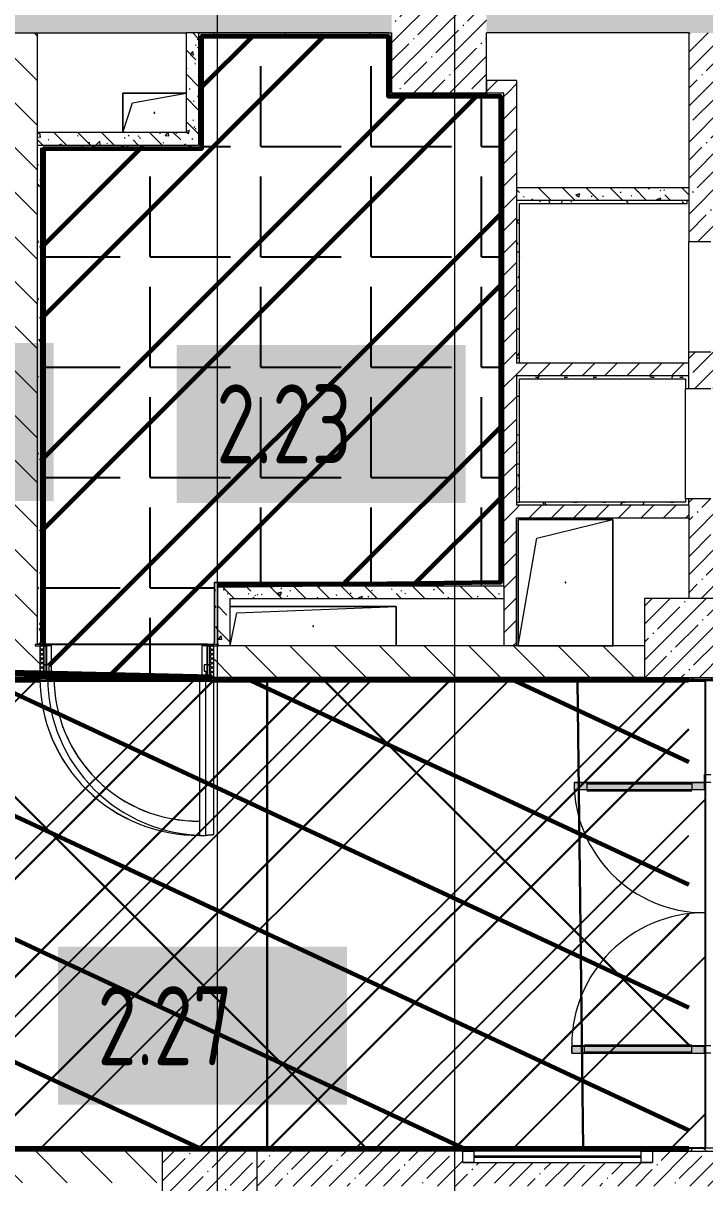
# Model space of a CAD drawing. Header units: millimetres. Extents: x -164500 to 426394, y -51911 to 102118.
# Drawn here: x 164552 to 168864, y 7700 to 15041 of the extents above; entities that cross this region are included whole.
import ezdxf

# ---------------------------------------------------------------- set-up
doc = ezdxf.new("R2010")
doc.units = ezdxf.units.MM
doc.linetypes.add('Осевая', pattern=[6350, 1270, -952.5, 3175, -952.5])
for name, color, linetype, lineweight in [('0) шлифовка', 5, 'Continuous', 60), ('1.4) Плинтус ПЛ-4', 6, 'Continuous', 60), ('196 1-3 этаж гидро изол', 6, 'Continuous', 60), ('284 стык. профилей', 1, 'Continuous', 120), ('5.3) Л-7 Линолеум 4 вып', 230, 'Continuous', 30), ('7.5) НЗ Линолеум Темпо ПЛЮС', 134, 'Continuous', 30), ('A-DETL-GENF', 7, 'Continuous', 9), ('A-DOOR-2', 7, 'Continuous', 5), ('A-DOOR-FRAM-2', 7, 'Continuous', 5), ('A-FLOR', 7, 'Continuous', 9), ('A-GENM', 7, 'Continuous', 9), ('A-GLAZ', 7, 'Continuous', 9), ('A-GLAZ-1', 7, 'Continuous', 5), ('A-WALL', 7, 'Continuous', 5), ('I-WALL', 7, 'Continuous', 5), ('S-COLS', 7, 'Continuous', 9), ('S-COLS-1', 7, 'Continuous', 5), ('Оси', 7, 'Continuous', 9), ('Оси-2', 7, 'Осевая', 9)]:
    doc.layers.add(name, color=color, linetype=linetype, lineweight=lineweight)
for name, color, linetype in [('1.2) плитка КР3', 160, 'Continuous'), ('2) защита вин плитк', 6, 'Continuous'), ('3.2.3) П-13.2', 6, 'Continuous')]:
    doc.layers.add(name, color=color, linetype=linetype)
for name, color, linetype, lineweight, true_color in [('A-DOOR-1', 7, 'Continuous', 5, 0xc0c0c0), ('A-DOOR-FRAM-1', 7, 'Continuous', 5, 0xc0c0c0), ('A-WALL-1', 9, 'Continuous', 5, 0x808080), ('A-WALL-FNSH-1', 9, 'Continuous', 5, 0x808080)]:
    doc.layers.add(name, color=color, linetype=linetype, lineweight=lineweight, true_color=true_color)
doc.layers.add('A-FLOR-PATT-1', color=7, linetype='Continuous', lineweight=9, true_color=0xeef6ff, transparency=0.5)
doc.styles.add('СПДС', font='ГОСТ тип А.ttf', dxfattribs={"width": 0.9})
pattern_1 = [(135, (148772.12, -0.94), (-141.4214, -141.4214), [])]
pattern_2 = [(45, (148772.12, -0.94), (-70.71068, 70.71068), [])]
pattern_3 = [(135, (148772.12, -0.94), (-150.8683, -150.8683), [213.36, -35.56, 7.112, -35.56]), (135, (148772.12, 149.83), (-150.8683, -150.8683), []), (50, (148772.12, -0.94), (255.0577, -22.3145), [26.67, -293.37]), (355, (148772.12, -0.94), (-49.3404, 267.4791), [21.336, -234.696]), (100.451, (148793.38, -2.8), (205.7195, 245.1636), [22.666, -249.326]), (46.184, (148772.12, 70.18), (379.511, -58.86), [40.005, -440.055]), (96.636, (148803.75, 65.27), (332.3634, 346.399), [33.999, -373.989]), (351.184, (148772.12, 70.18), (332.367, 346.395), [32.004, -352.044]), (21, (148807.68, 52.4), (212.2602, -143.1711), [26.67, -293.37]), (326, (148807.68, 52.4), (86.5224, 257.8632), [21.336, -234.696]), (71.451, (148825.37, 40.47), (298.784, 114.69), [22.666, -249.326]), (37.5, (148772.12, -0.94), (4.32385, 118.3775), [6.706, -225.146, 6.706, -231.546, -235.585]), (37.5, (148772.12, -0.94), (4.32385, 118.3775), [-470.103, 6.706, -228.879]), (7.5, (148772.12, -0.94), (93.5476, 140.2533), [6.706, -129.134, 6.706, -219.812, -89.789]), (7.5, (148772.12, -0.94), (93.5476, 140.2533), [-362.356, 6.706, -83.083]), (327.5, (148692.82, -0.94), (189.82734, -8.0202), [6.706, -82.194, 6.706, -270.662, -368.046]), (327.5, (148692.82, -0.94), (189.82734, -8.0202), [-366.268, 6.706, -361.34]), (317.5, (148657.26, -0.94), (207.3811, 35.5976), [6.706, -108.864, 6.706, -177.495, -261.366]), (317.5, (148657.26, -0.94), (207.3811, 35.5976), [-299.771, 6.706, -254.66])]
pattern_4 = [(45, (148772.12, -0.94), (-114.04925, 114.04925), []), (45, (148886.17, -0.94), (-114.04925, 114.04925), [201.612, -40.322, 6.706, -33.617])]
pattern_5 = [(0, (148772.123, -0.94), (243.84, 60.96), [20.117, -162.763, 20.117, -162.763, -975.36]), (0, (148772.123, -0.94), (243.84, 60.96), [-365.76, 20.117, -345.643, 20.117, -162.763, -426.72]), (0, (148772.123, -0.94), (243.84, 60.96), [-914.4, 20.117, -101.803, 20.117, -284.683]), (120, (148863.563, 29.54), (-174.71291, 180.69163), [20.117, -162.763, 20.117, -162.763, -975.36]), (120, (148863.563, 29.54), (-174.71291, 180.69163), [-365.76, 20.117, -345.643, 20.117, -162.763, -426.72]), (120, (148863.563, 29.54), (-174.71291, 180.69163), [-914.4, 20.117, -101.803, 20.117, -284.683]), (240, (148894.043, 151.46), (-69.12709, -241.65163), [20.117, -162.763, 20.117, -162.763, -975.36]), (240, (148894.043, 151.46), (-69.12709, -241.65163), [-365.76, 20.117, -345.643, 20.117, -162.763, -426.72]), (240, (148894.043, 151.46), (-69.12709, -241.65163), [-914.4, 20.117, -101.803, 20.117, -284.683])]

# ---------------------------------------------------------------- blocks, each defined once
blk = doc.blocks.new('BSC_Колонна _Прямоугольная - 500х500-V357-Объем проектирования 2 этажа')
at = {"layer": 'S-COLS-1'}
h = blk.add_hatch(dxfattribs=at)
h.set_pattern_fill('FP_103', color=256, style=0, pattern_type=2)
h.set_pattern_definition([(45, (-19960, -11150), (-114.0493, 114.0493), []), (45, (-19845.95, -11150), (-114.0493, 114.0493), [201.613, -40.323, 6.706, -33.617])])
h.paths.add_polyline_path([(250, -250), (250, 250), (-250, 250), (-250, -250)])
for p, q in [((250, 250), (-250, 250)), ((-250, 250), (-250, -250)), ((250, -250), (250, 250)), ((-250, -250), (250, -250))]:
    blk.add_line(p, q, dxfattribs=at)
blk = doc.blocks.new('GM_Отверстие прямоугольное _в плите_ - Отверстие-21608683-Объем проектирования 2 этажа')
at = {"layer": 'A-GENM'}
for p, q in [((-200, -125), (-200, 125)), ((-200, 125), (200, 125)), ((200, 125), (-200, 125)), ((-200, 125), (-200, -125)), ((-137.5, 62.5), (200, 125)), ((-200, -125), (-137.5, 62.5))]:
    blk.add_line(p, q, dxfattribs=at)
for start, end in [(360, 180), (180, 360)]:
    blk.add_arc((0, 0), 2.5, start, end, dxfattribs=at)
blk = doc.blocks.new('GM_Отверстие прямоугольное _в плите_ - Отверстие-21980060-Объем проектирования 2 этажа')
at = {"layer": 'A-GENM'}
for p, q in [((-525, 125), (525, 125)), ((525, 125), (-525, 125)), ((-525, -125), (-483.3, 83.3)), ((-483.3, 83.3), (525, 125)), ((525, 125), (525, -125)), ((525, -125), (525, 125))]:
    blk.add_line(p, q, dxfattribs=at)
for start, end in [(360, 180), (180, 360)]:
    blk.add_arc((0, 0), 2.5, start, end, dxfattribs=at)
blk = doc.blocks.new('GM_Отверстие прямоугольное _в плите_ - Отверстие-21980211-Объем проектирования 2 этажа')
at = {"layer": 'A-GENM'}
for p, q in [((-300, -400), (-300, 400)), ((-300, 400), (300, 400)), ((300, 400), (-300, 400)), ((-300, 400), (-300, -400)), ((-180, 280), (300, 400)), ((300, 400), (300, -400)), ((300, -400), (300, 400)), ((-300, -400), (-180, 280)), ((300, -400), (-300, -400)), ((-300, -400), (300, -400))]:
    blk.add_line(p, q, dxfattribs=at)
for start, end in [(360, 180), (180, 360)]:
    blk.add_arc((0, 0), 2.5, start, end, dxfattribs=at)
blk = doc.blocks.new('BSC_Колонна _Прямоугольная - 600х600-V426-Объем проектирования 2 этажа')
at = {"layer": 'S-COLS-1'}
h = blk.add_hatch(dxfattribs=at)
h.set_pattern_fill('FP_176', color=256, style=0, pattern_type=2)
h.set_pattern_definition([(45, (-16960, -7600), (-114.0493, 114.0493), []), (45, (-16845.95, -7600), (-114.0493, 114.0493), [201.612, -40.322, 6.706, -33.617])])
h.paths.add_polyline_path([(300, -300), (300, 300), (-300, 300), (-300, -300), (-225, -300)])
for p, q in [((300, 300), (-300, 300)), ((-300, 300), (-300, -300)), ((300, -300), (300, 300)), ((-300, -300), (300, -300))]:
    blk.add_line(p, q, dxfattribs=at)
blk = doc.blocks.new('120_Окно_СКБ_1Ст - 120_Окно_СКБ_1Ст 400х1200 EI30-V509-Объем проектирования 2 этажа')
at = {"layer": 'A-GLAZ'}
for p, q in [((-600, 40), (-600, 110)), ((-600, 110), (-530, 110)), ((-530, 110), (-530, 40)), ((530, 40), (530, 110)), ((530, 110), (600, 110)), ((600, 110), (600, 40)), ((-530, 40), (-600, 40)), ((600, 40), (530, 40))]:
    blk.add_line(p, q, dxfattribs=at)
at = {"layer": 'A-GLAZ-1'}
for p, q in [((600, 110), (-600, 110)), ((530, 80), (-530, 80)), ((-600, 40), (600, 40)), ((530, 70), (-530, 70))]:
    blk.add_line(p, q, dxfattribs=at)

msp = doc.modelspace()

# ---------------------------------------------------------------- hatches: boundary and pattern name
at = {"layer": '0) шлифовка', "true_color": 0x2776bb}
h = msp.add_hatch(dxfattribs=at)
h.set_pattern_fill('ANSI31', color=152, scale=222, angle=110)
h.set_pattern_definition([(155, (148903.1, 14959), (-297.882, -638.81), [])])
h.paths.add_polyline_path([(168762.123, 10879), (162482.123, 10879), (162482.123, 7920), (163772.033, 7920), (163772.033, 7921), (168762.123, 7921)])
at = {"layer": '1.2) плитка КР3'}
h = msp.add_hatch(dxfattribs=at)
h.set_pattern_fill('ANGLE', color=256, scale=100)
h.set_pattern_definition([(0, (164657.1, 14958.06), (0, 698.5), [508, -190.5]), (90, (164657.1, 14958.06), (-698.5, 4e-14), [508, -190.5])])
h.paths.add_polyline_path([(167571.123, 14578.059), (166861.38, 14578.059), (166861.38, 14958.059), (165683.123, 14958.059), (165683.123, 14248.059), (164663.123, 14248.059), (164663.123, 11119.059), (164657.123, 11119.059), (164657.123, 11107.059), (164697.123, 11107.059), (165717.123, 11107.059), (165757.123, 11107.059), (165757.123, 11119.059), (165757.123, 11120.059), (165761.123, 11500.059), (167571.123, 11500.059)])
h.paths.add_polyline_path([(165717.123, 11099.059), (165717.123, 11107.059), (164697.123, 11107.059), (164697.123, 11099.059), (164697.123, 10979.059), (164717.123, 10979.059), (164717.123, 10939.059), (164707.123, 10939.059), (164707.123, 10899.059), (164697.123, 10899.059), (164697.123, 10891.059), (165717.123, 10891.059), (165717.123, 10899.059), (165707.123, 10899.059), (165707.123, 10939.059), (165697.123, 10939.059), (165697.123, 10979.059), (165717.123, 10979.059)])
at = {"layer": '196 1-3 этаж гидро изол'}
h = msp.add_hatch(dxfattribs=at)
h.set_pattern_fill('ANSI32', color=256, scale=100)
h.set_pattern_definition([(45, (164657.1, 14958.1), (-673.52, 673.52), []), (45, (165106.1, 14958.1), (-673.52, 673.52), [])])
h.paths.add_polyline_path([(167571.123, 14578.059), (166861.38, 14578.059), (166861.38, 14958.059), (165683.123, 14958.059), (165683.123, 14248.059), (164663.123, 14248.059), (164663.123, 11119.059), (164657.123, 11119.059), (164657.123, 11107.059), (164697.123, 11107.059), (165717.123, 11107.059), (165757.123, 11107.059), (165757.123, 11119.059), (165757.123, 11120.059), (165761.123, 11500.059), (167571.123, 11500.059)])
h.paths.add_polyline_path([(165717.123, 11099.059), (165717.123, 11107.059), (164697.123, 11107.059), (164697.123, 11099.059), (164697.123, 10979.059), (164717.123, 10979.059), (164717.123, 10939.059), (164707.123, 10939.059), (164707.123, 10899.059), (164697.123, 10899.059), (164697.123, 10891.059), (165717.123, 10891.059), (165717.123, 10899.059), (165707.123, 10899.059), (165707.123, 10939.059), (165697.123, 10939.059), (165697.123, 10979.059), (165717.123, 10979.059)])
at = {"layer": '2) защита вин плитк'}
h = msp.add_hatch(dxfattribs=at)
h.set_pattern_fill('ANSI31', color=256, scale=222)
h.set_pattern_definition([(45, (205553.1, 26879), (-498.404, 498.404), [])])
h.paths.add_polyline_path([(162454.38, 10878.059), (168865.123, 10878.059), (168865.123, 7919.059), (162454.38, 7919.059)])
at = {"layer": '3.2.3) П-13.2'}
h = msp.add_hatch(dxfattribs=at)
h.set_pattern_fill('ANSI32', color=256, scale=222)
h.set_pattern_definition([(45, (148903.1, 14959), (-1495.21, 1495.21), []), (45, (149900, 14959), (-1495.21, 1495.21), [])])
h.paths.add_polyline_path([(168762.123, 10879), (162482.123, 10879), (162482.123, 7920), (163772.033, 7920), (163772.033, 7921), (168762.123, 7921)])
at = {"layer": '5.3) Л-7 Линолеум 4 вып'}
h = msp.add_hatch(dxfattribs=at)
h.set_pattern_fill('ANSI37', color=256, scale=600)
h.set_pattern_definition([(45, (148903.1, 14959), (-1347.04, 1347.04), []), (135, (148903.1, 14959), (-1347.04, -1347.04), [])])
h.paths.add_polyline_path([(168762.123, 10879), (162482.123, 10879), (162482.123, 7920), (163772.033, 7920), (163772.033, 7921), (168762.123, 7921)])
at = {"layer": '7.5) НЗ Линолеум Темпо ПЛЮС'}
h = msp.add_hatch(dxfattribs=at)
h.set_pattern_fill('ANSI31', color=256, scale=333)
h.set_pattern_definition([(45, (148903.1, 14959), (-747.606, 747.606), [])])
h.paths.add_polyline_path([(168762.123, 10879), (162482.123, 10879), (162482.123, 7920), (163772.033, 7920), (163772.033, 7921), (168762.123, 7921)])
at = {"layer": 'A-DOOR-2'}
h = msp.add_hatch(dxfattribs=at)
h.set_pattern_fill('FP_75', color=256, angle=180, style=0, pattern_type=2)
h.set_pattern_definition([(315, (163468.212, 10834.374), (14.14214, 14.14214), []), (45, (163468.212, 10834.374), (-14.14214, 14.14214), [])])
h.paths.add_polyline_path([(164682.123, 10899.059), (164682.123, 11099.059), (164657.123, 11099.059), (164657.123, 10899.059)])
at = {"layer": 'A-DOOR-FRAM-2'}
h = msp.add_hatch(dxfattribs=at)
h.set_pattern_fill('FP_76', color=256, angle=180, style=0, pattern_type=2)
h.set_pattern_definition([(225, (165591.007, 10834.374), (14.1421, -14.1421), []), (315, (165591.007, 10834.374), (14.1421, 14.1421), [])])
h.paths.add_polyline_path([(165757.123, 10899.059), (165757.123, 11099.059), (165732.123, 11099.059), (165732.123, 10899.059)])
at = {"layer": 'A-FLOR-PATT-1'}
h = msp.add_hatch(color=256, dxfattribs=at)
h.paths.add_polyline_path([(162402.033, 7899.059), (162442.033, 7899.059), (162442.033, 8729.059), (162402.033, 8729.059), (162402.033, 7902.762)])
h.paths.add_polyline_path([(173072.123, 7899.059), (173072.123, 8229.059), (173032.123, 8229.059), (173032.123, 7899.059)])
h.paths.add_polyline_path([(163662.033, 7899.059), (163702.033, 7899.059), (163702.033, 8229.059), (163662.033, 8229.059), (163662.033, 7919.059)])
h.paths.add_polyline_path([(171772.123, 7899.059), (171812.123, 7899.059), (171812.123, 8729.059), (171772.123, 8729.059), (171772.123, 7919.059)])
h.paths.add_polyline_path([(154167.123, 7914.059), (154167.123, 8314.059), (154127.123, 8314.059), (154127.123, 7914.059)])
h.paths.add_polyline_path([(152912.123, 7914.059), (152912.123, 8809.059), (152872.123, 8809.059), (152872.123, 7914.059), (152902.123, 7914.059)])
h.paths.add_polyline_path([(187288.123, 8029.059), (187288.123, 8074.059), (186295.623, 8074.059), (186295.623, 8029.059), (187286.588, 8029.059)])
h.paths.add_polyline_path([(168782.123, 8519.507), (168862.123, 8519.507), (168862.123, 8564.507), (168022.123, 8564.507), (168022.123, 8519.507), (168398.033, 8519.507)])
h.paths.add_polyline_path([(186895.695, 10019.059), (187288.123, 10019.059), (187288.123, 10064.059), (186295.623, 10064.059), (186295.623, 10019.059), (186762.123, 10019.059)])
h.paths.add_polyline_path([(168037.123, 10189.507), (168862.123, 10189.507), (168862.123, 10234.507), (168037.123, 10234.507)])
h.paths.add_polyline_path([(180167.123, 12959.059), (180167.123, 13779.059), (180122.123, 13779.059), (180122.123, 12959.059)])
h.paths.add_polyline_path([(181432.123, 13459.059), (181432.123, 13739.059), (181422.123, 13739.059), (181422.123, 13779.059), (181387.123, 13779.059), (181387.123, 13459.059), (181422.123, 13459.059)])
h.paths.add_polyline_path([(182804.774, 18919.059), (183202.123, 18919.059), (183202.123, 18964.059), (182382.123, 18964.059), (182382.123, 18919.059), (182422.123, 18919.059)])
h.paths.add_polyline_path([(182570.277, 20184.059), (182702.123, 20184.059), (182702.123, 20229.059), (182422.123, 20229.059), (182422.123, 20219.059), (182382.123, 20219.059), (182382.123, 20184.059), (182435.248, 20184.059)])
at = {"layer": 'I-WALL'}
h = msp.add_hatch(dxfattribs=at)
h.set_pattern_fill('FP_1', color=256, style=0, pattern_type=2)
h.set_pattern_definition(pattern_4)
h.paths.add_polyline_path([(179382.123, 14979.059), (179562.123, 14979.059), (179562.123, 15199.059), (179382.123, 15199.059), (179382.123, 14983.518)])
h.paths.add_polyline_path([(165582.123, 14979.059), (166882.38, 14979.397), (166882.38, 15199.059), (163092.123, 15199.059), (163092.123, 14979.059), (165507.095, 14979.059)])
h.paths.add_polyline_path([(178516.314, 14979.059), (178782.123, 14979.059), (178782.123, 15199.059), (175182.123, 15199.059), (175182.123, 14979.059), (177070.845, 14979.059)])
h.paths.add_polyline_path([(168982.123, 14979.059), (170682.123, 14979.059), (170682.123, 15199.059), (167482.38, 15199.059), (167482.38, 14979.059), (168762.123, 14979.059)])
h.paths.add_polyline_path([(174582.123, 14979.059), (174582.123, 15199.059), (171282.123, 15199.059), (171282.123, 14979.059), (171288.97, 14979.059)])
h = msp.add_hatch(dxfattribs=at)
h.set_pattern_fill('FP_23', color=256, style=0, pattern_type=2)
h.set_pattern_definition(pattern_1)
h.paths.add_polyline_path([(164442.251, 11099.059), (164627.123, 11100.559), (164627.123, 11107.059), (164642.123, 11107.059), (164642.123, 14979.059), (164442.123, 14979.059), (164442.123, 11099.059)])
h = msp.add_hatch(dxfattribs=at)
h.set_pattern_fill('FP_41', color=256, style=0, pattern_type=2)
h.set_pattern_definition(pattern_3)
h.paths.add_polyline_path([(165582.123, 14349.059), (165662.123, 14349.059), (165662.123, 14979.059), (165582.123, 14979.059), (165582.123, 14599.059)])
h = msp.add_hatch(dxfattribs=at)
h.set_pattern_fill('FP_191', color=256, style=0, pattern_type=2)
h.set_pattern_definition(pattern_5)
h.paths.add_polyline_path([(165662.123, 14959.059), (166861.38, 14959.059), (166862.38, 14979.059), (165662.123, 14979.059)])
h = msp.add_hatch(dxfattribs=at)
h.set_pattern_fill('FP_191', color=256, style=0, pattern_type=2)
h.set_pattern_definition(pattern_5)
h.paths.add_polyline_path([(166862.38, 14599.059), (166882.38, 14599.059), (166882.38, 14979.059), (166862.38, 14979.059), (166862.38, 14605.287)])
h = msp.add_hatch(dxfattribs=at)
h.set_pattern_fill('FP_1', color=256, style=0, pattern_type=2)
h.set_pattern_definition(pattern_4)
h.paths.add_polyline_path([(168982.123, 10889.059), (168982.123, 10899.059), (168762.123, 10899.059), (168762.123, 10889.059), (168877.361, 10894.297), (168981.947, 10889.067)])
h.paths.add_polyline_path([(168982.123, 11399.059), (168982.123, 12029.059), (168762.123, 12029.059), (168762.123, 11399.059), (168873.212, 11399.059)])
h.paths.add_polyline_path([(168902.123, 12729.059), (168982.123, 12729.059), (168982.123, 12959.059), (168762.123, 12959.059), (168762.123, 12729.059)])
h.paths.add_polyline_path([(168982.123, 13659.059), (168982.123, 14979.059), (168762.123, 14979.059), (168762.123, 13659.059), (168902.123, 13659.059)])
h = msp.add_hatch(dxfattribs=at)
h.set_pattern_fill('FP_191', color=256, style=0, pattern_type=2)
h.set_pattern_definition(pattern_5)
h.paths.add_polyline_path([(165662.123, 14249.059), (165682.123, 14249.059), (165682.123, 14958.059), (165662.123, 14958.059), (165662.123, 14269.059)])
h = msp.add_hatch(dxfattribs=at)
h.set_pattern_fill('FP_22', color=256, style=0, pattern_type=2)
h.set_pattern_definition(pattern_2)
h.paths.add_polyline_path([(167672.123, 14599.059), (167672.123, 14679.059), (167482.38, 14679.059), (167482.38, 14599.059), (167592.123, 14599.059)])
h = msp.add_hatch(dxfattribs=at)
h.set_pattern_fill('FP_191', color=256, style=0, pattern_type=2)
h.set_pattern_definition(pattern_5)
h.paths.add_polyline_path([(166952.564, 14579.059), (167571.123, 14579.059), (167571.123, 14599.059), (166862.38, 14599.059), (166862.38, 14579.059), (166946.604, 14579.059)])
h = msp.add_hatch(dxfattribs=at)
h.set_pattern_fill('FP_191', color=256, style=0, pattern_type=2)
h.set_pattern_definition(pattern_5)
h.paths.add_polyline_path([(167572.123, 11499.059), (167592.123, 11499.059), (167592.123, 14599.059), (167572.123, 14599.059), (167572.123, 11566.978)])
h = msp.add_hatch(dxfattribs=at)
h.set_pattern_fill('FP_22', color=256, style=0, pattern_type=2)
h.set_pattern_definition(pattern_2)
h.paths.add_polyline_path([(167672.123, 11099.059), (167672.123, 14599.059), (167592.123, 14599.059), (167592.123, 11099.059)])
h = msp.add_hatch(dxfattribs=at)
h.set_pattern_fill('FP_41', color=256, style=0, pattern_type=2)
h.set_pattern_definition(pattern_3)
h.paths.add_polyline_path([(165662.123, 14269.059), (165662.123, 14349.059), (164642.123, 14349.059), (164643.401, 14269.059), (165507.095, 14269.059)])
h = msp.add_hatch(dxfattribs=at)
h.set_pattern_fill('FP_191', color=256, style=0, pattern_type=2)
h.set_pattern_definition(pattern_5)
h.paths.add_polyline_path([(164642.123, 14249.059), (165662.123, 14249.059), (165662.123, 14269.059), (164642.123, 14269.059)])
h = msp.add_hatch(dxfattribs=at)
h.set_pattern_fill('FP_191', color=256, style=0, pattern_type=2)
h.set_pattern_definition(pattern_5)
h.paths.add_polyline_path([(164657.123, 11119.059), (164662.123, 11119.059), (164662.123, 14248.059), (164642.123, 14249.059), (164642.123, 11119.059)])
h = msp.add_hatch(dxfattribs=at)
h.set_pattern_fill('FP_41', color=256, style=0, pattern_type=2)
h.set_pattern_definition(pattern_3)
h.paths.add_polyline_path([(168398.033, 13919.059), (168762.123, 13919.059), (168762.123, 13999.059), (167672.123, 13999.059), (167672.123, 13919.059)])
h = msp.add_hatch(dxfattribs=at)
h.set_pattern_fill('FP_191', color=256, style=0, pattern_type=2)
h.set_pattern_definition(pattern_5)
h.paths.add_polyline_path([(168707.123, 13899.059), (168752.123, 13899.059), (168752.123, 13919.059), (167672.123, 13919.059), (167672.123, 13899.059), (168398.033, 13899.059)])
h = msp.add_hatch(dxfattribs=at)
h.set_pattern_fill('FP_191', color=256, style=0, pattern_type=2)
h.set_pattern_definition(pattern_5)
h.paths.add_polyline_path([(167692.123, 12889.059), (167692.123, 13899.059), (167672.123, 13898.681), (167672.123, 12889.059)])
h = msp.add_hatch(dxfattribs=at)
h.set_pattern_fill('FP_22', color=256, style=0, pattern_type=2)
h.set_pattern_definition(pattern_2)
h.paths.add_polyline_path([(168398.033, 12809.059), (168762.123, 12809.44), (168762.123, 12889.059), (167672.123, 12889.059), (167672.123, 12809.059)])
h = msp.add_hatch(dxfattribs=at)
h.set_pattern_fill('FP_191', color=256, style=0, pattern_type=2)
h.set_pattern_definition(pattern_5)
h.paths.add_polyline_path([(168737.123, 12789.059), (168742.123, 12789.059), (168742.123, 12809.059), (167672.123, 12809.059), (167672.123, 12789.059), (168398.033, 12789.059)])
h = msp.add_hatch(dxfattribs=at)
h.set_pattern_fill('FP_191', color=256, style=0, pattern_type=2)
h.set_pattern_definition(pattern_5)
h.paths.add_polyline_path([(167692.123, 11989.059), (167692.123, 12789.059), (167672.123, 12788.678), (167672.123, 11989.059), (167682.123, 11989.059)])
h = msp.add_hatch(dxfattribs=at)
h.set_pattern_fill('FP_22', color=256, style=0, pattern_type=2)
h.set_pattern_definition(pattern_2)
h.paths.add_polyline_path([(168435.513, 11909.059), (168762.123, 11909.059), (168762.123, 11989.059), (167672.123, 11989.059), (167672.123, 11909.059), (168398.033, 11909.059)])
h = msp.add_hatch(dxfattribs=at)
h.set_pattern_fill('FP_191', color=256, style=0, pattern_type=2)
h.set_pattern_definition(pattern_5)
h.paths.add_polyline_path([(168441.04, 11989.059), (168742.123, 11989.059), (168742.123, 12009.059), (167692.123, 12009.059), (167692.123, 11989.059), (168398.033, 11989.059)])
h = msp.add_hatch(dxfattribs=at)
h.set_pattern_fill('FP_191', color=256, style=0, pattern_type=2)
h.set_pattern_definition(pattern_5)
h.paths.add_polyline_path([(165762.123, 11119.059), (165782.123, 11119.059), (165781.263, 11499.059), (165762.123, 11499.059), (165762.123, 11399.059)])
h = msp.add_hatch(dxfattribs=at)
h.set_pattern_fill('FP_191', color=256, style=0, pattern_type=2)
h.set_pattern_definition(pattern_5)
h.paths.add_polyline_path([(167592.123, 11479.059), (167592.123, 11499.059), (167572.123, 11499.059), (167591.035, 11480.147)])
h.paths.add_polyline_path([(167592.123, 11479.059), (167571.123, 11499.059), (165782.123, 11499.059), (165782.123, 11479.059), (167590.972, 11479.059)])
h = msp.add_hatch(dxfattribs=at)
h.set_pattern_fill('FP_41', color=256, style=0, pattern_type=2)
h.set_pattern_definition(pattern_3)
h.paths.add_polyline_path([(165798.467, 11099.059), (165862.123, 11099.059), (165862.123, 11479.059), (165782.123, 11479.059), (165783.123, 11107.059), (165787.123, 11107.059), (165787.123, 11099.059)])
h = msp.add_hatch(dxfattribs=at)
h.set_pattern_fill('FP_41', color=256, style=0, pattern_type=2)
h.set_pattern_definition(pattern_3)
h.paths.add_polyline_path([(166952.564, 11399.059), (167592.123, 11399.059), (167592.123, 11479.059), (165862.123, 11479.059), (165862.123, 11399.059), (166912.123, 11399.059)])
h = msp.add_hatch(dxfattribs=at)
h.set_pattern_fill('FP_23', color=256, style=0, pattern_type=2)
h.set_pattern_definition(pattern_1)
h.paths.add_polyline_path([(168482.123, 10899.059), (168482.123, 11099.059), (165757.123, 11099.059), (165757.123, 10899.059), (168398.033, 10899.059)])
h.paths.add_polyline_path([(163147.123, 10899.059), (163177.123, 10899.059), (163177.123, 11099.059), (162982.123, 11099.059), (162982.123, 10899.059)])
h.paths.add_polyline_path([(164277.123, 10899.059), (164657.123, 10899.059), (164657.123, 11099.059), (164277.123, 11099.059), (164277.123, 11083.32)])
h = msp.add_hatch(dxfattribs=at)
h.set_pattern_fill('FP_191', color=256, style=0, pattern_type=2)
h.set_pattern_definition(pattern_5)
h.paths.add_polyline_path([(165778.695, 11107.059), (165782.123, 11107.059), (165782.123, 11119.059), (165757.123, 11119.059), (165759.123, 11107.059), (165774.123, 11107.059)])
h.paths.add_polyline_path([(164642.123, 11107.059), (164657.123, 11107.059), (164657.123, 11119.059), (164642.123, 11119.059)])
h = msp.add_hatch(dxfattribs=at)
h.set_pattern_fill('FP_191', color=256, style=0, pattern_type=2)
h.set_pattern_definition(pattern_5)
h.paths.add_polyline_path([(168398.033, 10879.059), (168782.123, 10879.059), (168782.123, 10889.968), (168762.123, 10889.059), (168762.123, 10899.059), (165787.123, 10899.059), (165787.123, 10891.059), (165757.123, 10891.059), (165757.123, 10879.059), (167672.123, 10879.059)])
h.paths.add_polyline_path([(164422.994, 10879.059), (164657.123, 10879.059), (164657.123, 10891.059), (164627.123, 10891.059), (164627.123, 10899.059), (164307.123, 10896.872), (164307.123, 10891.059), (164277.123, 10891.059), (164277.123, 10879.059), (164307.123, 10879.059)])
h.paths.add_polyline_path([(162616.158, 10879.059), (163177.123, 10879.059), (163177.123, 10891.059), (163147.123, 10891.059), (163147.123, 10899.059), (162482.38, 10899.059), (162482.38, 10879.059), (162582.123, 10879.059)])
h = msp.add_hatch(dxfattribs=at)
h.set_pattern_fill('FP_23', color=256, style=0, pattern_type=2)
h.set_pattern_definition(pattern_1)
h.paths.add_polyline_path([(168922.123, 7899.059), (168982.123, 7899.059), (168982.123, 7919.059), (168782.123, 7919.059), (168782.123, 7899.059)])
h.paths.add_polyline_path([(168869.457, 10879.059), (168982.123, 10879.059), (168981.947, 10889.067), (168877.361, 10894.297), (168782.123, 10889.059), (168782.123, 10879.059)])
h = msp.add_hatch(dxfattribs=at)
h.set_pattern_fill('FP_191', color=256, style=0, pattern_type=2)
h.set_pattern_definition(pattern_5)
h.paths.add_polyline_path([(159725.22, 7899.059), (162332.033, 7899.059), (162332.033, 7919.059), (155302.123, 7919.059), (155302.123, 7899.059), (159432.123, 7899.059)])
h.paths.add_polyline_path([(152502.123, 7899.059), (152802.123, 7899.059), (152802.123, 7919.059), (152057.123, 7919.059), (152057.123, 7907.059), (152112.123, 7907.059), (152112.123, 7899.059), (152497.877, 7899.059)])
h.paths.add_polyline_path([(168532.123, 7899.059), (168782.123, 7899.059), (168782.123, 7919.059), (163772.033, 7919.059), (163772.033, 7899.059), (168398.033, 7899.059)])
h.paths.add_polyline_path([(150223.552, 7899.059), (150602.123, 7900.847), (150602.123, 7907.059), (150657.123, 7907.059), (150657.123, 7919.059), (150042.123, 7919.059), (150042.123, 7899.059)])
h = msp.add_hatch(dxfattribs=at)
h.set_pattern_fill('FP_23', color=256, style=0, pattern_type=2)
h.set_pattern_definition(pattern_1)
h.paths.add_polyline_path([(162332.033, 7699.059), (162332.033, 7899.059), (161532.123, 7899.059), (161532.123, 7699.059), (161552.123, 7699.059)])
h.paths.add_polyline_path([(163941.41, 7699.059), (165432.123, 7699.059), (165432.123, 7899.059), (163772.033, 7899.059), (163772.033, 7699.059)])
h.paths.add_polyline_path([(160252.123, 7699.059), (160932.123, 7699.059), (160932.123, 7899.059), (160232.123, 7899.059), (160232.123, 7829.059), (159432.123, 7829.059), (159432.123, 7899.059), (157032.123, 7899.059), (157032.123, 7699.059), (160232.123, 7699.059)])
h.paths.add_polyline_path([(156432.123, 7699.059), (156432.123, 7899.059), (155302.123, 7899.059), (155302.123, 7699.059), (156412.123, 7699.059)])
h.paths.add_polyline_path([(152502.123, 7699.059), (152802.123, 7699.059), (152802.123, 7899.059), (152502.123, 7899.059)])
h = msp.add_hatch(dxfattribs=at)
h.set_pattern_fill('FP_1', color=256, style=0, pattern_type=2)
h.set_pattern_definition(pattern_4)
h.paths.add_polyline_path([(169843.502, 7679.059), (170682.123, 7679.059), (170682.123, 7899.059), (168532.123, 7899.059), (168532.123, 7829.059), (167332.123, 7829.059), (167332.123, 7899.059), (166032.123, 7899.059), (166032.123, 7679.059), (169732.123, 7679.059)])
at = {"layer": 'S-COLS-1'}
h = msp.add_hatch(dxfattribs=at)
h.set_pattern_fill('FP_1', color=256, style=0, pattern_type=2)
h.set_pattern_definition(pattern_4)
h.paths.add_polyline_path([(166952.564, 14599.059), (167482.38, 14599.059), (167482.38, 15199.059), (166882.38, 15199.059), (166882.38, 14599.059)])

# ---------------------------------------------------------------- linework, layer by layer
msp.add_lwpolyline([(162454.38, 10878.059), (168865.123, 10878.059), (168865.123, 7919.059), (162454.38, 7919.059)], close=True)
at = {"layer": '1.2) плитка КР3'}
msp.add_lwpolyline([(164697.123, 10891.059), (165717.123, 10891.059), (165717.123, 11107.059), (164697.123, 11107.059)], close=True, dxfattribs=at)
at = {"layer": '1.4) Плинтус ПЛ-4'}
for p, q in [((164657.123, 10879.059), (164277.123, 10879.059)), ((168761.623, 10879.059), (165757.123, 10879.059)), ((163772.033, 7919.059), (168762.123, 7919.059))]:
    msp.add_line(p, q, dxfattribs=at)
at = {"layer": '196 1-3 этаж гидро изол'}
msp.add_lwpolyline([(164682.123, 11099.059), (164682.123, 14248.059), (165682.123, 14248.059), (165682.123, 14958.059), (166861.38, 14958.059), (166861.38, 14578.059), (167571.123, 14578.059), (167572.123, 11499.059), (165782.123, 11479.059)], dxfattribs=at)
at = {"layer": '284 стык. профилей'}
msp.add_lwpolyline([(163002.123, 10961.112), (165745.147, 10899.059)], dxfattribs=at)
at = {"layer": '7.5) НЗ Линолеум Темпо ПЛЮС'}
for points in [[(166094.931, 7919.059), (166094.931, 10878.059)], [(168057.931, 10877.059), (168094.931, 7919.059)]]:
    msp.add_lwpolyline(points, dxfattribs=at)
at = {"layer": 'A-DETL-GENF'}
for p, q in [((168037.123, 10234.507), (168037.123, 10189.507)), ((168037.123, 10234.507), (168862.123, 10234.507)), ((168862.123, 10234.507), (168037.123, 10234.507)), ((168037.123, 10234.507), (168037.123, 10189.507)), ((168117.123, 10234.507), (168117.123, 10189.507)), ((168117.123, 10224.507), (168782.123, 10224.507)), ((168782.123, 10234.507), (168782.123, 10189.507)), ((168862.123, 10189.507), (168862.123, 10234.507)), ((168862.123, 10189.507), (168862.123, 10234.507)), ((168037.123, 10189.507), (168862.123, 10189.507)), ((168037.123, 10189.507), (168862.123, 10189.507)), ((168117.123, 10180.507), (168782.123, 10180.507)), ((168022.123, 8519.507), (168022.123, 8564.507)), ((168022.123, 8564.507), (168862.123, 8564.507)), ((168862.123, 8564.507), (168022.123, 8564.507)), ((168022.123, 8564.507), (168022.123, 8519.507)), ((168022.123, 8519.507), (168862.123, 8519.507)), ((168022.123, 8519.507), (168862.123, 8519.507)), ((168102.123, 8573.507), (168782.123, 8573.507)), ((168102.123, 8519.507), (168102.123, 8564.507)), ((168102.123, 8529.507), (168782.123, 8529.507)), ((168782.123, 8519.507), (168782.123, 8564.507))]:
    msp.add_line(p, q, dxfattribs=at)
at = {"layer": 'A-DOOR-1'}
for p, q in [((165707.123, 10899.059), (165667.123, 10899.059)), ((165667.123, 10899.059), (165667.123, 9899.059)), ((165707.123, 9899.059), (165707.123, 10899.059)), ((168862.123, 10284.507), (168902.123, 10284.507)), ((168862.123, 10234.507), (168862.123, 10284.507)), ((168037.123, 10234.507), (168862.123, 10234.507)), ((168902.123, 10234.507), (168862.123, 10234.507)), ((165667.123, 9899.059), (165707.123, 9899.059)), ((168022.123, 8569.507), (168862.123, 8569.507)), ((168862.123, 8569.507), (168902.123, 8569.507)), ((168862.123, 8519.507), (168862.123, 8569.507)), ((168902.123, 8519.507), (168862.123, 8519.507))]:
    msp.add_line(p, q, dxfattribs=at)
for centre, radius, start, end in [((165707.123, 10899.059), 1000, 180, 270), ((168862.123, 10234.507), 825, 180, 270), ((168862.123, 8569.507), 840, 90, 180)]:
    msp.add_arc(centre, radius, start, end, dxfattribs=at)
at = {"layer": 'A-DOOR-FRAM-1'}
for p, q in [((164697.123, 11107.059), (164627.123, 11107.059)), ((164627.123, 11107.059), (164627.123, 11099.059)), ((164627.123, 11099.059), (164697.123, 11099.059)), ((164682.123, 11099.059), (164657.123, 11099.059)), ((164657.123, 11099.059), (164657.123, 10899.059)), ((164682.123, 10899.059), (164682.123, 11099.059)), ((164697.123, 11099.059), (164682.123, 11099.059)), ((164682.123, 11099.059), (164682.123, 10979.059)), ((164697.123, 11099.059), (164697.123, 11107.059)), ((164697.123, 10979.059), (164697.123, 11099.059)), ((165717.123, 11107.059), (165717.123, 11099.059)), ((165787.123, 11107.059), (165717.123, 11107.059)), ((165717.123, 11099.059), (165717.123, 10979.059)), ((165732.123, 11099.059), (165717.123, 11099.059)), ((165717.123, 11099.059), (165787.123, 11099.059)), ((165732.123, 11099.059), (165732.123, 10899.059)), ((165757.123, 11099.059), (165732.123, 11099.059)), ((165732.123, 10979.059), (165732.123, 11099.059)), ((165757.123, 10899.059), (165757.123, 11099.059)), ((165787.123, 11099.059), (165787.123, 11107.059)), ((164717.123, 10979.059), (164682.123, 10979.059)), ((164682.123, 10979.059), (164682.123, 10899.059)), ((164682.123, 10979.059), (164697.123, 10979.059)), ((164707.123, 10899.059), (164707.123, 10939.059)), ((164707.123, 10939.059), (164717.123, 10939.059)), ((164717.123, 10939.059), (164717.123, 10979.059)), ((165732.123, 10979.059), (165697.123, 10979.059)), ((165697.123, 10979.059), (165697.123, 10939.059)), ((165697.123, 10939.059), (165707.123, 10939.059)), ((165707.123, 10939.059), (165707.123, 10899.059)), ((165717.123, 10979.059), (165732.123, 10979.059)), ((165732.123, 10899.059), (165732.123, 10979.059)), ((164697.123, 10899.059), (164627.123, 10899.059)), ((164627.123, 10899.059), (164627.123, 10891.059)), ((164627.123, 10891.059), (164697.123, 10891.059)), ((164657.123, 10899.059), (164682.123, 10899.059)), ((164697.123, 10900.059), (164682.123, 10900.059)), ((164682.123, 10900.059), (164682.123, 10899.059)), ((164682.123, 10899.059), (164707.123, 10899.059)), ((164682.123, 10899.059), (164697.123, 10899.059)), ((164697.123, 10899.059), (164697.123, 10900.059)), ((164697.123, 10891.059), (164697.123, 10899.059)), ((165707.123, 10899.059), (165732.123, 10899.059)), ((165717.123, 10900.059), (165717.123, 10899.059)), ((165732.123, 10900.059), (165717.123, 10900.059)), ((165717.123, 10899.059), (165732.123, 10899.059)), ((165717.123, 10899.059), (165717.123, 10891.059)), ((165787.123, 10899.059), (165717.123, 10899.059)), ((165717.123, 10891.059), (165787.123, 10891.059)), ((165732.123, 10899.059), (165732.123, 10900.059)), ((165732.123, 10899.059), (165757.123, 10899.059)), ((165787.123, 10891.059), (165787.123, 10899.059))]:
    msp.add_line(p, q, dxfattribs=at)
at = {"layer": 'A-FLOR'}
for p, q in [((164642.123, 14980), (165582.123, 14980)), ((164642.123, 14979.059), (165582.123, 14979.059)), ((168762.123, 14980), (167482.38, 14980)), ((168762.123, 14979.059), (167482.38, 14979.059)), ((164732.123, 11100), (164697.123, 11100)), ((164732.123, 11099.059), (164697.123, 11099.059)), ((164732.123, 10900), (164732.123, 11100)), ((164732.123, 10899.059), (164732.123, 11099.059)), ((165717.123, 11100), (165682.123, 11100)), ((165682.123, 11100), (165682.123, 10900)), ((165717.123, 11099.059), (165682.123, 11099.059)), ((165682.123, 11099.059), (165682.123, 10899.059)), ((164697.123, 10899), (164747.124, 10899)), ((164697.123, 10898.059), (164747.124, 10898.059)), ((164707.123, 10900), (165667.123, 10900)), ((164707.123, 10899.059), (165667.123, 10899.059)), ((165707.123, 10900), (165667.123, 10900)), ((165707.123, 10899.059), (165667.123, 10899.059)), ((165757.123, 9905.013), (165757.123, 10892)), ((165757.123, 9904.071), (165757.123, 10891.059))]:
    msp.add_line(p, q, dxfattribs=at)
for centre, radius, start, end in [((165657.123, 10900), 1000, 180.4592201, 270.5747721), ((165657.123, 10900), 1000, 180.4592201, 270.5747721), ((165657.123, 10899.059), 1000, 180.4592201, 270.5747721), ((165657.123, 10899.059), 1000, 180.4592201, 270.5747721), ((165657.123, 10900), 910, 180.0629624, 270.6296353), ((165657.123, 10900), 910, 180.0629624, 270.6296353), ((165657.123, 10899.059), 910, 180.0629624, 270.6296353), ((165657.123, 10899.059), 910, 180.0629624, 270.6296353), ((165657.123, 10900), 1000, 272.8700597, 275.7391705), ((165657.123, 10900), 1000, 272.8700597, 275.7391705), ((165657.123, 10899.059), 1000, 272.8700597, 275.7391705), ((165657.123, 10899.059), 1000, 272.8700597, 275.7391705)]:
    msp.add_arc(centre, radius, start, end, dxfattribs=at)
at = {"layer": 'A-WALL'}
for p, q in [((165662.123, 14979.059), (165582.123, 14979.059)), ((165662.123, 14979.059), (166882.38, 14979.059)), ((166862.38, 14979.059), (165662.123, 14979.059)), ((165662.123, 14979.059), (165662.123, 14269.059)), ((166862.38, 14959.059), (165682.123, 14959.059)), ((166862.38, 14599.059), (166862.38, 14959.059)), ((167672.123, 14679.059), (167672.123, 12889.059)), ((167572.123, 14579.059), (167572.123, 11499.059)), ((167592.123, 11479.059), (167592.123, 14599.059)), ((164642.123, 11107.059), (164642.123, 14269.059)), ((164662.123, 14249.059), (164662.123, 11119.059)), ((168762.123, 12729.059), (168762.123, 12959.059)), ((167672.123, 12809.059), (167672.123, 11989.059)), ((168762.123, 11989.059), (167672.123, 11989.059)), ((168762.123, 11989.059), (168762.123, 12029.059)), ((165782.123, 11479.059), (165782.123, 11107.059)), ((165782.123, 11119.059), (165782.123, 11479.059)), ((164307.123, 10899.059), (164627.123, 10899.059)), ((164627.123, 10899.059), (164307.123, 10899.059)), ((165787.123, 10899.059), (168482.123, 10899.059)), ((168482.123, 10899.059), (165787.123, 10899.059)), ((168782.123, 10879.059), (168782.123, 10899.059)), ((165432.123, 7899.059), (164061.627, 7899.059)), ((167332.123, 7899.059), (166032.123, 7899.059)), ((168532.123, 7899.059), (168782.123, 7899.059)), ((168782.123, 7899.059), (168782.123, 7919.059))]:
    msp.add_line(p, q, dxfattribs=at)
at = {"layer": 'A-WALL-1'}
for p, q in [((163332.123, 14979.059), (164642.123, 14979.059)), ((164642.123, 14269.059), (164642.123, 14979.059)), ((165582.123, 14979.059), (165582.123, 14349.059)), ((166882.38, 14599.059), (166882.38, 14979.059)), ((168762.123, 14979.059), (168762.123, 13659.059)), ((165682.123, 14958.059), (165682.123, 14959.059)), ((167672.123, 14679.059), (167482.38, 14679.059)), ((167482.38, 14679.059), (167482.38, 14599.059)), ((167592.123, 14599.059), (166882.38, 14599.059)), ((167571.123, 14579.059), (167572.123, 14579.059)), ((165582.123, 14349.059), (164642.123, 14349.059)), ((164642.123, 14269.059), (165662.123, 14269.059)), ((164662.123, 14249.059), (165682.123, 14249.059)), ((168762.123, 13999.059), (167672.123, 13999.059)), ((168762.123, 13919.059), (167672.123, 13919.059)), ((167692.123, 13899.059), (168752.123, 13899.059)), ((167692.123, 12889.059), (167692.123, 13899.059)), ((168752.123, 13899.059), (168752.123, 13919.059)), ((168762.123, 13659.059), (168902.123, 13659.059)), ((168902.123, 12959.059), (168762.123, 12959.059)), ((168762.123, 12889.059), (167672.123, 12889.059)), ((168762.123, 12809.059), (167672.123, 12809.059)), ((167692.123, 12789.059), (168742.123, 12789.059)), ((167692.123, 12009.059), (167692.123, 12789.059)), ((168742.123, 12789.059), (168742.123, 12729.059)), ((168742.123, 12729.059), (168902.123, 12729.059)), ((168742.123, 12009.059), (167692.123, 12009.059)), ((168902.123, 12029.059), (168742.123, 12029.059)), ((168742.123, 12029.059), (168742.123, 12009.059)), ((168762.123, 11989.059), (168762.123, 11399.059)), ((167672.123, 11099.059), (167672.123, 11909.059)), ((167672.123, 11909.059), (168762.123, 11909.059)), ((165762.123, 11499.059), (165762.123, 11119.059)), ((165782.123, 11479.059), (167592.123, 11479.059)), ((167572.123, 11499.059), (167571.123, 11499.059)), ((167592.123, 11479.059), (167592.123, 11099.059)), ((165862.123, 11099.059), (165862.123, 11399.059)), ((165862.123, 11399.059), (167592.123, 11399.059)), ((164657.123, 11107.059), (164657.123, 11119.059)), ((164657.123, 11119.059), (164662.123, 11119.059)), ((165762.123, 11119.059), (165757.123, 11119.059)), ((165757.123, 11119.059), (165757.123, 11107.059)), ((168482.123, 11099.059), (165787.123, 11099.059)), ((164277.123, 10879.059), (164657.123, 10879.059)), ((164657.123, 10879.059), (164657.123, 10891.059)), ((165757.123, 10891.059), (165757.123, 10879.059)), ((165757.123, 10879.059), (169002.123, 10879.059)), ((168762.123, 10899.059), (168762.123, 10889.059)), ((168762.123, 10889.059), (168982.123, 10889.059)), ((169003.123, 7919.059), (168762.123, 7919.059)), ((168782.123, 7899.059), (170682.123, 7899.059))]:
    msp.add_line(p, q, dxfattribs=at)
at = {"layer": 'A-WALL-FNSH-1'}
for p, q in [((165682.123, 14958.059), (165682.123, 14249.059)), ((166861.38, 14958.059), (165682.123, 14958.059)), ((165683.123, 14248.059), (165683.123, 14958.059)), ((166861.38, 14958.059), (166861.38, 14578.059)), ((166861.38, 14578.059), (167571.123, 14578.059)), ((166862.38, 14579.059), (166862.38, 14599.059)), ((167571.123, 14579.059), (166862.38, 14579.059)), ((167571.123, 11500.059), (167571.123, 14579.059)), ((164663.123, 14248.059), (165683.123, 14248.059)), ((164663.123, 11119.059), (164663.123, 14248.059)), ((165761.123, 11500.059), (165761.123, 11120.059)), ((167571.123, 11500.059), (165761.123, 11500.059)), ((165762.123, 11499.059), (167571.123, 11499.059)), ((164662.123, 11119.059), (164663.123, 11119.059)), ((165757.123, 11120.059), (165757.123, 11119.059)), ((165757.123, 11120.059), (165762.123, 11120.059)), ((164277.123, 10878.059), (164657.123, 10878.059)), ((164657.123, 10878.059), (164657.123, 10879.059)), ((165757.123, 10879.059), (165757.123, 10878.059)), ((165757.123, 10878.059), (168761.623, 10878.059)), ((168761.623, 10878.059), (168761.623, 10879.059)), ((168762.123, 7920.059), (163772.033, 7920.059)), ((168762.123, 7919.059), (168762.123, 7920.059))]:
    msp.add_line(p, q, dxfattribs=at)
at = {"layer": 'I-WALL'}
for p, q in [((168762.123, 12959.059), (168762.123, 13659.059)), ((168742.123, 12029.059), (168742.123, 12729.059))]:
    msp.add_line(p, q, dxfattribs=at)
at = {"layer": 'S-COLS-1'}
for p, q in [((166882.38, 14979.059), (166882.38, 14599.059)), ((167482.38, 14599.059), (167482.38, 14979.059)), ((166882.38, 14599.059), (167482.38, 14599.059))]:
    msp.add_line(p, q, dxfattribs=at)
at = {"layer": 'Оси'}
for points in [[(165782.123, -1907.2), (165782.123, 3092.8), (165782.123, 22397.13), (165782.123, 27397.13)], [(167282.123, -1907.2), (167282.123, 3092.8), (167282.123, 22397.13), (167282.123, 27397.13)]]:
    msp.add_lwpolyline(points, dxfattribs=at)
at = {"layer": 'Оси-2'}
for p, q in [((165782.123, 3093.741), (165782.123, 22398.071)), ((167282.123, 3093.741), (167282.123, 22398.071))]:
    msp.add_line(p, q, dxfattribs=at)

# ---------------------------------------------------------------- block references
at = {"layer": 'A-GENM'}
for name, p in [('GM_Отверстие прямоугольное _в плите_ - Отверстие-21608683-Объем проектирования 2 этажа', (165382.123, 14474.059)), ('GM_Отверстие прямоугольное _в плите_ - Отверстие-21980211-Объем проектирования 2 этажа', (167982.123, 11499.762)), ('GM_Отверстие прямоугольное _в плите_ - Отверстие-21980060-Объем проектирования 2 этажа', (166387.123, 11224.059))]:
    msp.add_blockref(name, p, dxfattribs=at)
at = {"layer": 'A-GLAZ', "color": 3}
msp.add_blockref('120_Окно_СКБ_1Ст - 120_Окно_СКБ_1Ст 400х1200 EI30-V509-Объем проектирования 2 этажа', (167932.123, 7789.059), dxfattribs=at)
at = {"layer": 'S-COLS'}
for name, p in [('BSC_Колонна _Прямоугольная - 500х500-V357-Объем проектирования 2 этажа', (168732.123, 11149.059)), ('BSC_Колонна _Прямоугольная - 600х600-V426-Объем проектирования 2 этажа', (165732.123, 7599.059))]:
    msp.add_blockref(name, p, dxfattribs=at)

# ---------------------------------------------------------------- texts
at = {"char_height": 500, "width": 1327.5945, "attachment_point": 1, "style": 'СПДС', "bg_fill": 1, "box_fill_scale": 1.5, "bg_fill_color": 7, "bg_fill_true_color": 16777215, "bg_fill_transparency": 0}
for s, insert in [('2.22', (163166.643, 12765.361)), ('2.23', (165773.546, 12754.361)), ('2.27', (165022.306, 8944.164))]:
    msp.add_mtext(s, dxfattribs=dict(at, insert=insert))

doc.saveas('drawing.dxf')
